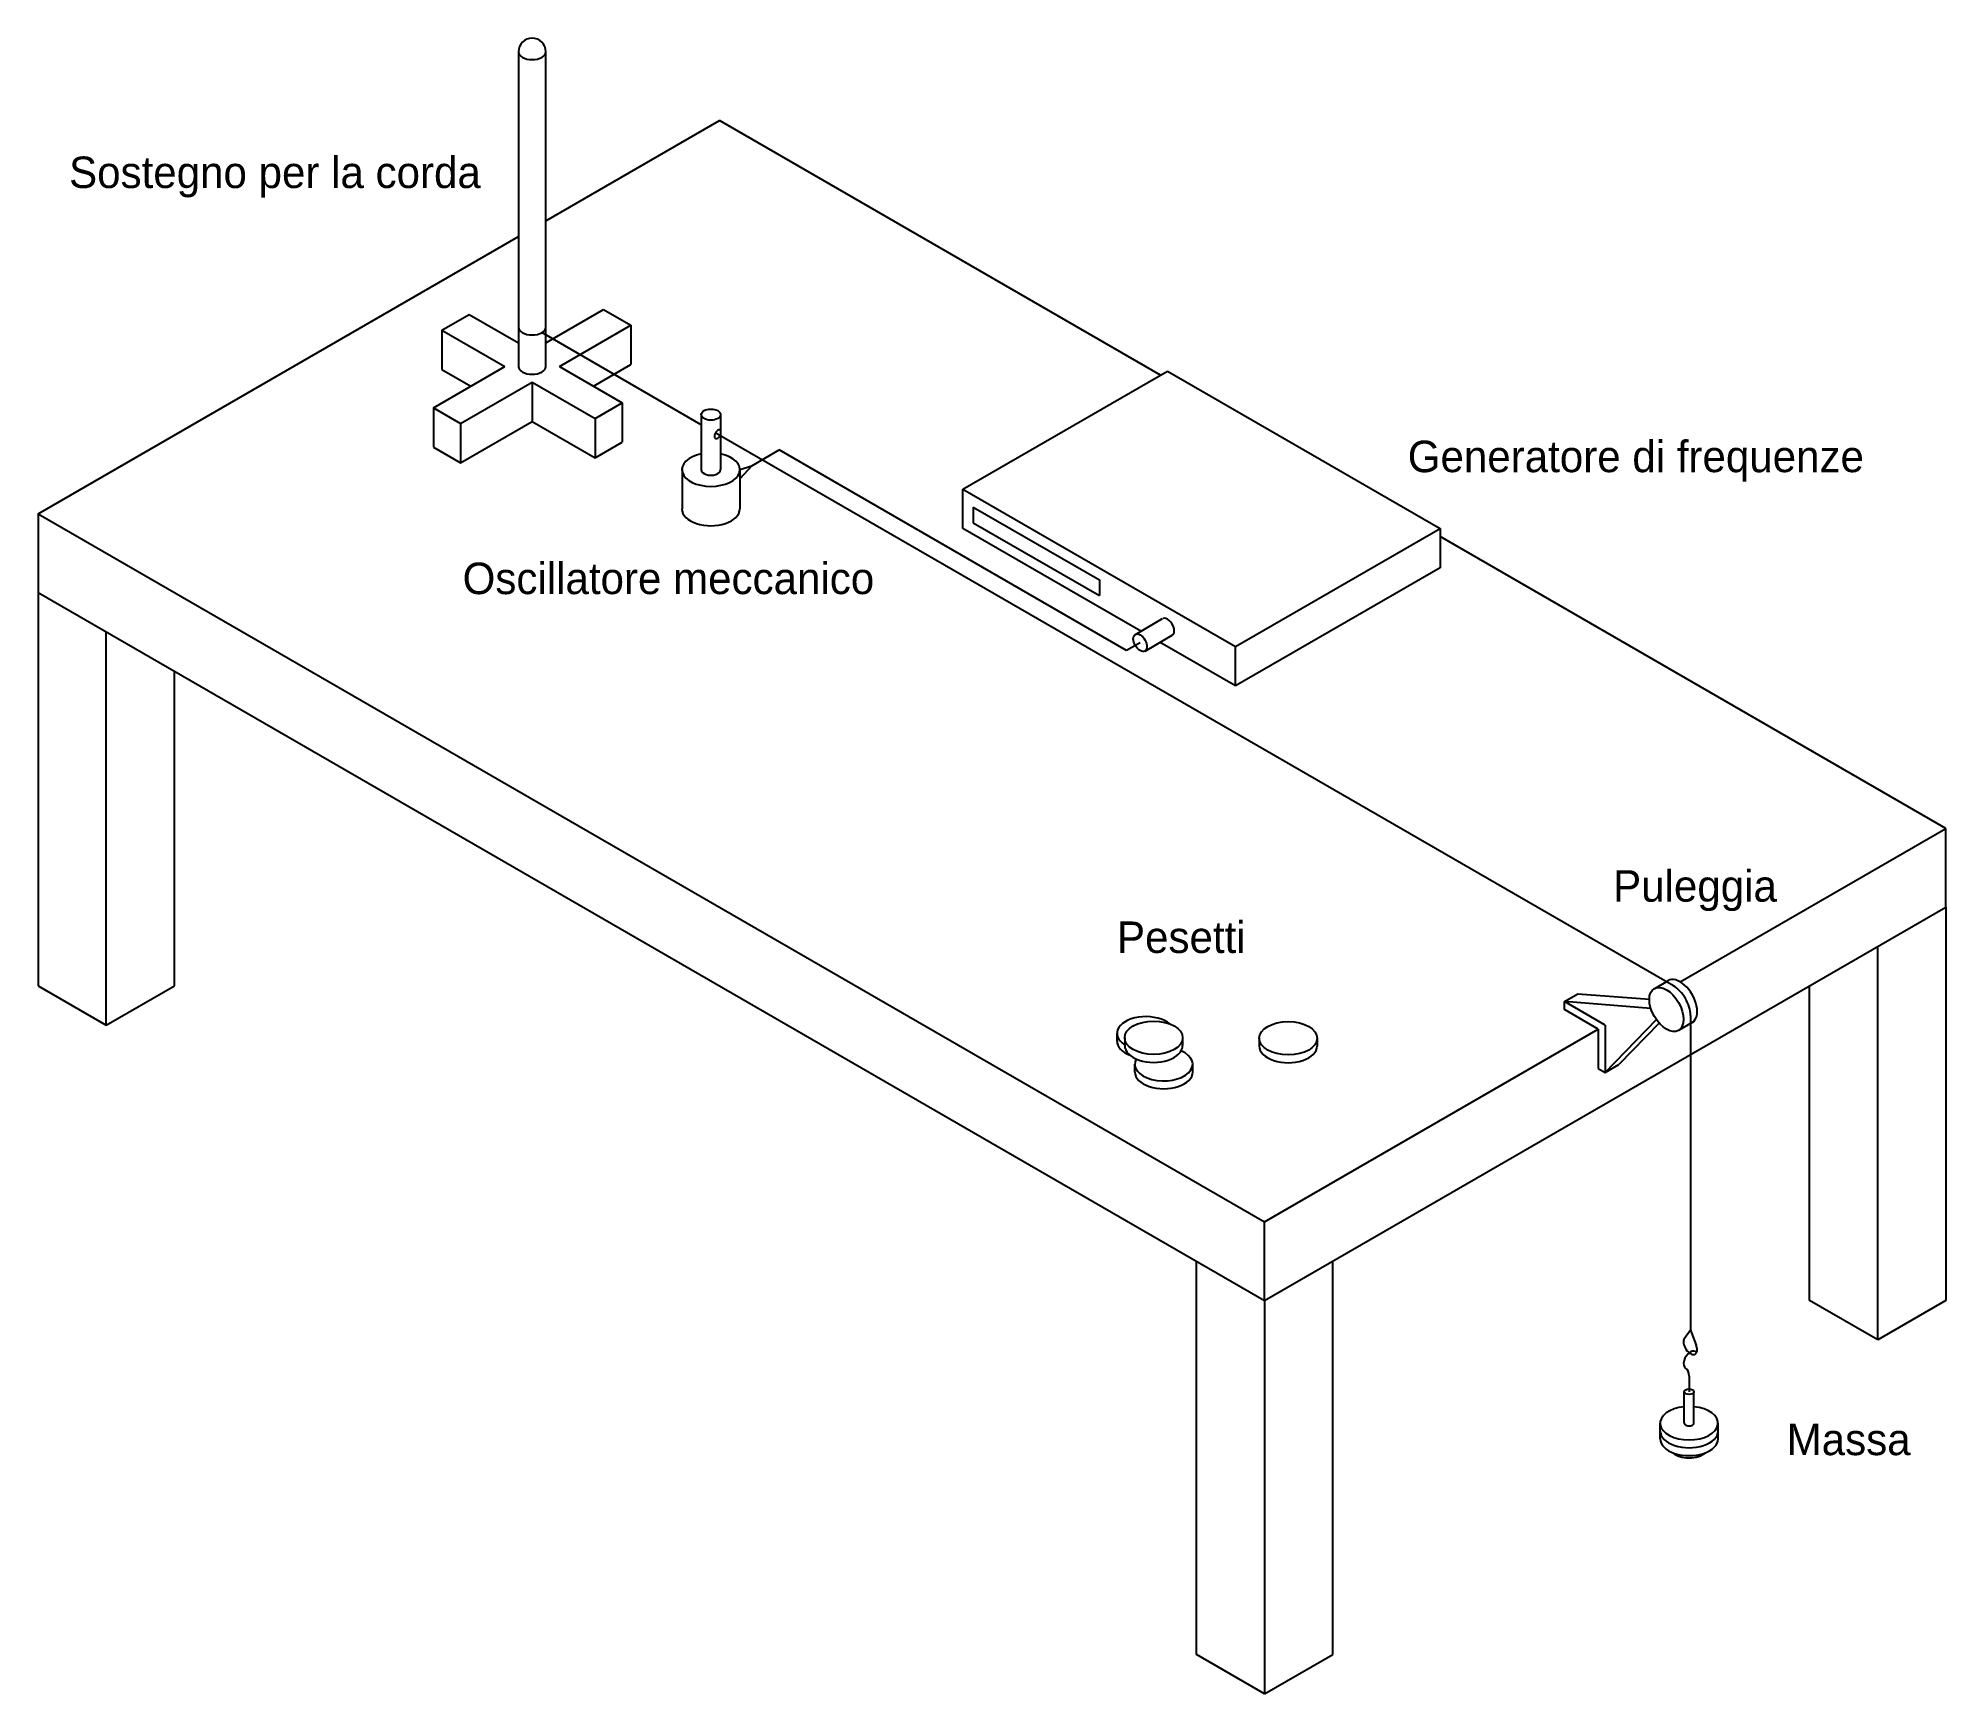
# Model space of a CAD drawing. Header units: millimetres. Extents: x 2103 to 3315, y 629 to 1681.
import ezdxf

# ---------------------------------------------------------------- set-up
doc = ezdxf.new("R2010")
doc.units = ezdxf.units.MM
doc.styles.get("Standard").update_dxf_attribs({"font": 'arial.ttf'})

msp = doc.modelspace()

# ---------------------------------------------------------------- linework, layer by layer
for p, q in [((2408, 1672.7), (2408, 1472.7)), ((2425.3, 1472.7), (2425.3, 1672.7)), ((2425.3, 1565.2), (2535.7, 1629)), ((2816.1, 1467.1), (2535.7, 1629)), ((2102.7, 1379), (2408, 1555.2)), ((2359.3, 1495.8), (2376.6, 1505.8)), ((2376.6, 1505.8), (2408, 1487.7)), ((2425.3, 1487.7), (2462.1, 1509)), ((2462.1, 1509), (2479.5, 1499)), ((2359.3, 1495.8), (2399.3, 1472.7)), ((2359.3, 1495.8), (2359.3, 1470.8)), ((2524.2, 1435.6), (2422.8, 1494.2)), ((2434, 1472.7), (2479.5, 1499)), ((2479.5, 1499), (2479.5, 1474)), ((2353.9, 1446.5), (2399.3, 1472.7)), ((2359.3, 1470.8), (2377.7, 1460.2)), ((2434, 1472.7), (2474, 1449.6)), ((2455.6, 1460.2), (2479.5, 1474)), ((2690.5, 1394.6), (2820.5, 1469.6)), ((2820.5, 1469.6), (2993.7, 1369.6)), ((2371.2, 1436.5), (2416.7, 1462.7)), ((2416.7, 1462.7), (2456.7, 1439.6)), ((2416.7, 1462.7), (2416.7, 1437.7)), ((2353.9, 1446.5), (2371.2, 1436.5)), ((2353.9, 1446.5), (2353.9, 1421.5)), ((2456.7, 1439.6), (2474, 1449.6)), ((2474, 1449.6), (2474, 1424.6)), ((2371.2, 1411.5), (2416.7, 1437.7)), ((2371.2, 1436.5), (2371.2, 1411.5)), ((2416.7, 1437.7), (2456.7, 1414.6)), ((2456.7, 1439.6), (2456.7, 1414.6)), ((2524.2, 1442.1), (2524.2, 1407.1)), ((2536.5, 1442.1), (2536.5, 1407.1)), ((2353.9, 1421.5), (2371.2, 1411.5)), ((2456.7, 1414.6), (2474, 1424.6)), ((3142, 1079), (2533.1, 1430.5)), ((2556.3, 1409.6), (2573.6, 1419.6)), ((2794.5, 1292.1), (2573.6, 1419.6)), ((2512, 1407.1), (2512, 1382.1)), ((2548.7, 1407.3), (2556.3, 1409.6)), ((2556.3, 1409.6), (2548.7, 1401.2)), ((2548.7, 1407.1), (2548.7, 1382.1)), ((2690.5, 1369.6), (2690.5, 1394.6)), ((2690.5, 1394.6), (2863.8, 1294.6)), ((2697, 1383.3), (2697, 1373.3)), ((2697, 1383.3), (2777.2, 1337.1)), ((2102.7, 1379), (2882.2, 929)), ((2102.7, 1379), (2102.7, 1329)), ((2697, 1373.3), (2777.2, 1327.1)), ((2803.5, 1304.4), (2690.5, 1369.6)), ((2863.8, 1294.6), (2993.7, 1369.6)), ((2993.7, 1369.6), (2993.7, 1344.6)), ((3315.2, 1179), (2993.7, 1364.6)), ((2777.2, 1337.1), (2777.2, 1327.1)), ((2993.7, 1344.6), (2863.8, 1269.6)), ((2102.7, 1329), (2882.2, 879)), ((2102.7, 1329), (2102.7, 1079)), ((2800.1, 1302.4), (2817.4, 1312.4)), ((2146, 1054), (2146, 1304)), ((2806.2, 1291.8), (2823.5, 1301.8)), ((2863.8, 1269.6), (2815.8, 1297.3)), ((2803.1, 1297.1), (2794.5, 1292.1)), ((2863.8, 1269.6), (2863.8, 1294.6)), ((2189.3, 1079), (2189.3, 1279)), ((3146.3, 1081.5), (3315.2, 1179)), ((3315.2, 1129), (3315.2, 1179)), ((2882.2, 879), (3315.2, 1129)), ((3315.2, 1129), (3315.2, 879)), ((3271.9, 854), (3271.9, 1104)), ((3138.6, 1082.2), (3130, 1077.2)), ((2102.7, 1079), (2146, 1054)), ((2146, 1054), (2189.3, 1079)), ((3072.7, 1069), (3081.3, 1074)), ((3072.7, 1064), (3072.7, 1069)), ((3098.7, 1054), (3072.7, 1069)), ((3127.7, 1064.7), (3072.7, 1069)), ((3081.3, 1074), (3126.8, 1070.5)), ((3228.6, 879), (3228.6, 1079)), ((3094.3, 1051.5), (3072.7, 1064)), ((3098.7, 1024), (3131.3, 1057.5)), ((3133, 1055.3), (3107.3, 1029)), ((3153.9, 1055.7), (3145.3, 1050.7)), ((3152.8, 1060.2), (3152.8, 860.2)), ((2788.4, 1043.8), (2788.4, 1048.8)), ((2793.3, 1046), (2793.3, 1041)), ((2830, 1046), (2830, 1041)), ((2878.8, 1045.7), (2878.8, 1040.7)), ((2882.2, 929), (3094.3, 1051.5)), ((2915.6, 1045.7), (2915.6, 1040.7)), ((3094.3, 1051.5), (3094.3, 1026.5)), ((3098.7, 1054), (3098.7, 1024)), ((2799.7, 1024.2), (2799.7, 1029.2)), ((2836.5, 1024.2), (2836.5, 1029.2)), ((3094.3, 1026.5), (3098.7, 1024)), ((3098.7, 1024), (3107.3, 1029)), ((2882.2, 879), (2882.2, 929)), ((2838.9, 654), (2838.9, 904)), ((2925.5, 654), (2925.5, 904)), ((2882.2, 879), (2882.2, 629)), ((3271.9, 854), (3228.6, 879)), ((3315.2, 879), (3271.9, 854)), ((3152.8, 860.2), (3149, 854.9)), ((3152.8, 860.2), (3156.5, 850.6)), ((3152, 831), (3152, 821)), ((3148.9, 801), (3148.9, 821)), ((3155.1, 801), (3155.1, 821)), ((3133.6, 796), (3133.6, 801)), ((3170.4, 796), (3170.4, 801)), ((3133.6, 791), (3133.6, 796)), ((3170.4, 791), (3170.4, 796)), ((2882.2, 629), (2838.9, 654)), ((2882.2, 629), (2925.5, 654))]:
    msp.add_line(p, q)
msp.add_arc((2416.7, 1672.7), 8.66, 0, 180)
for centre, major_axis, start_param, end_param in [((2416.7, 1672.7), (8.66, 0), 3.141593, 6.283185), ((2416.7, 1497.7), (8.66, 0), 3.141593, 6.283185), ((2416.7, 1472.7), (8.66, 0), 3.141593, 6.283185), ((2534.7, 1429.6), (-1.53, -2.65), 2.950697, 8.044877), ((2530.3, 1407.1), (-18.4, 0), 5.052226, 10.655737), ((2530.3, 1407.1), (-6.12, 0), 0, 3.141593), ((2530.3, 1382.1), (-18.4, 0), 0, 3.141593), ((2820.5, 1307.1), (3.06, -5.3), 0, 3.141593), ((3146.3, 1069), (7.7, -13.3), 6.283185, 9.424778), ((3142, 1066.5), (7.7, -13.3), 7.068583, 8.63938), ((2806.8, 1048.8), (-18.4, 0), 3.738999, 7.027279), ((2806.8, 1043.8), (-18.4, 0), 0, 0.97339), ((2811.7, 1041), (-18.4, 0), 0, 3.141593), ((2818.1, 1029.2), (-18.4, 0), 5.963565, 10.353893), ((2897.2, 1040.7), (-18.4, 0), 0, 3.141593), ((2818.1, 1024.2), (-18.4, 0), 0, 3.141593), ((3152.8, 850.2), (3.06, -5.3), 3.403392, 7.592182), ((3152.8, 841.3), (-3.06, -5.3), 2.81665, 6.283185), ((3144.3, 826.5), (-5.46, -9.46), 2.356194, 3.141593), ((3152, 801), (-18.4, 0), 4.879837, 10.828126), ((3152, 801), (-3.06, 0), 0, 3.141593), ((3152, 796), (-18.4, 0), 6.283185, 9.424778), ((3152, 791), (-18.4, 0), 0, 3.141593), ((3152, 786), (-12.2, 0), 6.842175, 8.865788)]:
    msp.add_ellipse(centre, major_axis=major_axis, ratio=0.57735, start_param=start_param, end_param=end_param)
for centre, major_axis in [((2530.3, 1442.1), (-6.12, 0)), ((2803.1, 1297.1), (3.06, -5.3)), ((3137.6, 1064), (7.7, -13.3)), ((2811.7, 1046), (-18.4, 0)), ((2897.2, 1045.7), (-18.4, 0)), ((3152, 821), (-3.06, 0))]:
    msp.add_ellipse(centre, major_axis=major_axis, ratio=0.57735)

# ---------------------------------------------------------------- texts
at = {"char_height": 20, "attachment_point": 1}
for s, insert in [('{\\fFutura Lt BT|b0|i0|c0|p34;Sostegno per la corda}', (2122.4, 1606.1)), ('{\\fFutura Lt BT|b0|i0|c0|p34;Generatore di frequenze}', (2973.2, 1425.5)), ('{\\fFutura Lt BT|b0|i0|c0|p34;Oscillatore meccanico}', (2372.5, 1348)), ('{\\fFutura Lt BT|b0|i0|c0|p34;Puleggia}', (3103.7, 1152.5)), ('{\\fFutura Lt BT|b0|i0|c0|p34;Pesetti}', (2788.4, 1119.9)), ('{\\fFutura Lt BT|b0|i0|c0|p34;Massa}', (3214, 800.7))]:
    msp.add_mtext_dynamic_manual_height_columns(s, width=332.987, gutter_width=12.5, heights=[0], dxfattribs=dict(at, insert=insert))

doc.saveas('drawing.dxf')
